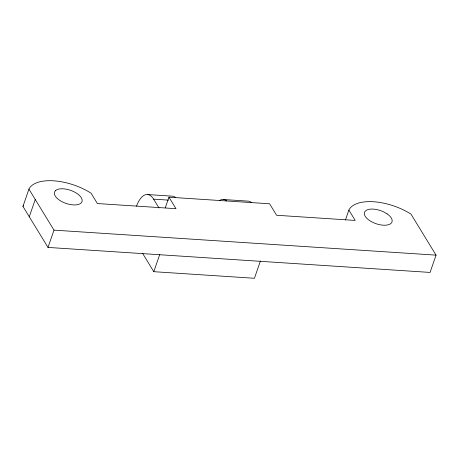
<?xml version="1.0" encoding="UTF-8"?>
<svg xmlns="http://www.w3.org/2000/svg" width="459" height="459" viewBox="0 0 459 459"><rect width="100%" height="100%" fill="white"/><g stroke="black" fill="none" stroke-linecap="round" stroke-linejoin="round"><path stroke-width="0.69" d="M22.95 206.412L28.934 189.125A41.453 19.714 19.1 0 1 91.06 193.193L97.383 203.544L175.969 208.684L168.946 197.186L269.588 203.779L276.611 215.271L355.197 220.418L348.874 210.067A41.453 19.714 19.1 0 1 411 214.135L436.05 255.141L430.066 272.428L48 247.424L22.95 206.412A41.453 19.714 19.1 0 1 23.604 205.271M29.273 216.763L35.257 199.476M48 247.424L53.984 230.137L28.934 189.125M165.263 207.824L168.946 197.186M260.442 260.907L254.429 278.274L153.788 271.688L159.801 254.315M345.426 220.045L348.874 210.067M147.844 194.57L172.693 196.194A27.729 12.198 -86.3 0 1 175.751 197.588M223.636 199.527L248.485 201.157A27.729 12.198 -86.3 0 1 251.543 202.551M136.484 206.206A27.729 12.198 -86.3 0 1 153.599 199.143L168.505 200.124M53.984 230.137L436.05 255.141M153.599 199.143L158.998 207.99M142.772 253.655L153.788 271.688M219.368 200.594A27.729 12.198 -86.3 0 1 226.694 200.922M55.545 190.56L54.489 192.086A14.556 6.925 19.1 0 0 72.006 204.794A14.556 6.925 19.1 0 0 78.822 194.903A14.556 6.925 19.1 0 0 55.545 190.56M387.086 213.86L383.994 212.058A14.556 6.925 19.1 0 0 364.308 213.59A14.556 6.925 19.1 0 0 384.281 225.237A14.556 6.925 19.1 0 0 387.086 213.86"/></g></svg>
